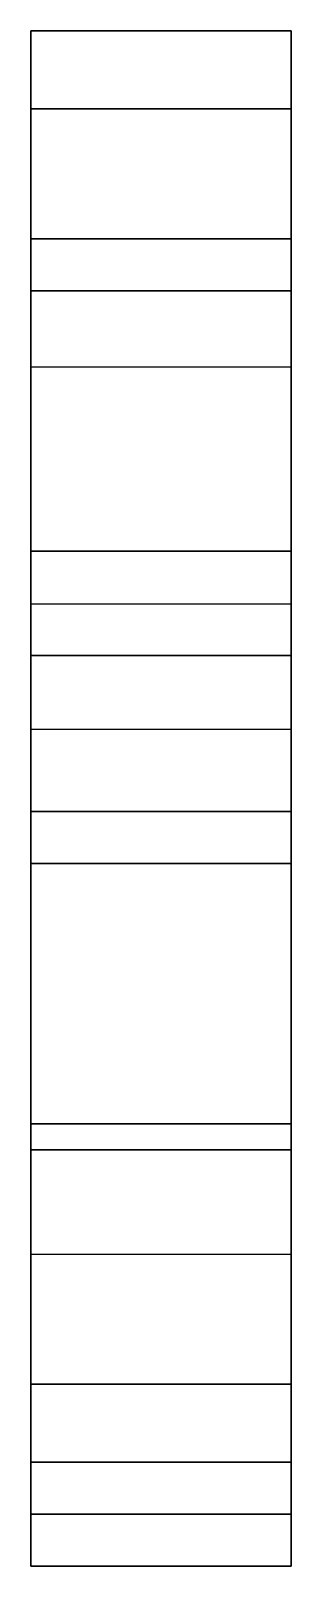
# Model space of a CAD drawing. Extents: x -0.05 to 0.05, y -3.83 to -3.24.
import ezdxf

# ---------------------------------------------------------------- set-up
doc = ezdxf.new("R2010")
doc.units = 0
doc.layers.get('0').update_dxf_attribs({"linetype": 'CONTINUOUS'})

msp = doc.modelspace()

# ---------------------------------------------------------------- linework, layer by layer
for points in [[(-0.05, -3.24, -0.78), (-0.05, -3.27, -0.76), (-0.05, -3.27, -0.68), (-0.05, -3.24, -0.6)], [(0.05, -3.24, -0.6), (0.05, -3.24, -0.78), (-0.05, -3.24, -0.78), (-0.05, -3.24, -0.6)], [(0.05, -3.24, -0.78), (0.05, -3.32, -0.9), (-0.05, -3.32, -0.9), (-0.05, -3.24, -0.78)], [(-0.05, -3.32, -0.9), (-0.05, -3.34, -0.87), (-0.05, -3.27, -0.76), (-0.05, -3.24, -0.78)], [(-0.05, -3.24, -0.6), (-0.05, -3.27, -0.68), (-0.05, -3.36922, -0.5898)], [(0.05, -3.27, -0.68), (0.05, -3.27, -0.76), (0.05, -3.24, -0.78), (0.05, -3.24, -0.6)], [(0.05, -3.27, -0.76), (0.05, -3.34, -0.87), (0.05, -3.32, -0.9), (0.05, -3.24, -0.78)], [(0.05, -3.36922, -0.5898), (0.05, -3.27, -0.68), (0.05, -3.24, -0.6), (0.05, -3.36922, -0.5898)], [(-0.05, -3.27, -0.68), (-0.05, -3.27, -0.76), (0.05, -3.27, -0.76), (0.05, -3.27, -0.68)], [(-0.05, -3.27, -0.76), (-0.05, -3.34, -0.87), (0.05, -3.34, -0.87), (0.05, -3.27, -0.76)], [(-0.05, -3.36922, -0.5898), (-0.05, -3.27, -0.68), (0.05, -3.27, -0.68), (0.05, -3.36922, -0.5898)], [(-0.05, -3.56, -0.9), (-0.05, -3.56, -0.87), (-0.05, -3.34, -0.87), (-0.05, -3.32, -0.9)], [(0.05, -3.32, -0.9), (0.05, -3.56, -0.9), (-0.05, -3.56, -0.9), (-0.05, -3.32, -0.9)], [(0.05, -3.34, -0.87), (0.05, -3.56, -0.87), (0.05, -3.56, -0.9), (0.05, -3.32, -0.9)], [(-0.05, -3.34, -0.87), (-0.05, -3.56, -0.87), (0.05, -3.56, -0.87), (0.05, -3.34, -0.87)], [(-0.05, -3.44, -0.77), (-0.05, -3.44, -0.65), (0.05, -3.44, -0.65), (0.05, -3.44, -0.77)], [(-0.05, -3.48, -0.65), (-0.05, -3.44, -0.65), (-0.05, -3.44, -0.77), (-0.05, -3.48, -0.75)], [(-0.05, -3.48, -0.75), (-0.05, -3.44, -0.77), (-0.05, -3.54, -0.85), (-0.05, -3.54, -0.81)], [(-0.05, -3.54, -0.85), (-0.05, -3.44, -0.77), (0.05, -3.44, -0.77), (0.05, -3.54, -0.85)], [(-0.05, -3.44, -0.65), (-0.05, -3.46022, -0.58261), (0.05, -3.46022, -0.58261), (0.05, -3.44, -0.65)], [(-0.05, -3.50848, -0.5788), (-0.05, -3.46022, -0.58261), (-0.05, -3.44, -0.65), (-0.05, -3.48, -0.65)], [(0.05, -3.44, -0.77), (0.05, -3.44, -0.65), (0.05, -3.48, -0.65), (0.05, -3.48, -0.75)], [(0.05, -3.54, -0.85), (0.05, -3.44, -0.77), (0.05, -3.48, -0.75), (0.05, -3.54, -0.81)], [(0.05, -3.44, -0.65), (0.05, -3.46022, -0.58261), (0.05, -3.50848, -0.5788), (0.05, -3.48, -0.65)], [(0.05, -3.48, -0.75), (0.05, -3.48, -0.65), (-0.05, -3.48, -0.65), (-0.05, -3.48, -0.75)], [(0.05, -3.54, -0.81), (0.05, -3.48, -0.75), (-0.05, -3.48, -0.75), (-0.05, -3.54, -0.81)], [(0.05, -3.48, -0.65), (0.05, -3.50848, -0.5788), (-0.05, -3.50848, -0.5788), (-0.05, -3.48, -0.65)], [(-0.05, -3.54, -0.81), (-0.05, -3.54, -0.85), (0.05, -3.54, -0.85), (0.05, -3.54, -0.81)], [(-0.05, -3.67, -0.88), (-0.05, -3.66, -0.85), (-0.05, -3.56, -0.87), (-0.05, -3.56, -0.9)], [(-0.05, -3.56, -0.87), (-0.05, -3.66, -0.85), (0.05, -3.66, -0.85), (0.05, -3.56, -0.87)], [(0.05, -3.56, -0.9), (0.05, -3.67, -0.88), (-0.05, -3.67, -0.88), (-0.05, -3.56, -0.9)], [(0.05, -3.56, -0.87), (0.05, -3.66, -0.85), (0.05, -3.67, -0.88), (0.05, -3.56, -0.9)], [(-0.05, -3.66, -0.85), (-0.05, -3.76, -0.8), (0.05, -3.76, -0.8), (0.05, -3.66, -0.85)], [(-0.05, -3.79, -0.81), (-0.05, -3.76, -0.8), (-0.05, -3.66, -0.85), (-0.05, -3.67, -0.88)], [(0.05, -3.66, -0.85), (0.05, -3.76, -0.8), (0.05, -3.79, -0.81), (0.05, -3.67, -0.88)], [(0.05, -3.67, -0.88), (0.05, -3.79, -0.81), (-0.05, -3.79, -0.81), (-0.05, -3.67, -0.88)], [(-0.05, -3.81, -0.555), (-0.05, -3.71003, -0.56289), (-0.05, -3.76, -0.62), (-0.05, -3.81, -0.62)], [(-0.05, -3.76, -0.62), (-0.05, -3.71003, -0.56289), (0.05, -3.71003, -0.56289), (0.05, -3.76, -0.62)], [(0.05, -3.76, -0.62), (0.05, -3.71003, -0.56289), (0.05, -3.81, -0.555), (0.05, -3.81, -0.62)], [(-0.05, -3.83, -0.75), (-0.05, -3.79, -0.75), (-0.05, -3.76, -0.8), (-0.05, -3.79, -0.81)], [(-0.05, -3.76, -0.8), (-0.05, -3.79, -0.75), (0.05, -3.79, -0.75), (0.05, -3.76, -0.8)], [(-0.05, -3.79, -0.7), (-0.05, -3.76, -0.62), (0.05, -3.76, -0.62), (0.05, -3.79, -0.7)], [(-0.05, -3.81, -0.62), (-0.05, -3.76, -0.62), (-0.05, -3.79, -0.7), (-0.05, -3.83, -0.7)], [(0.05, -3.76, -0.8), (0.05, -3.79, -0.75), (0.05, -3.83, -0.75), (0.05, -3.79, -0.81)], [(0.05, -3.79, -0.7), (0.05, -3.76, -0.62), (0.05, -3.81, -0.62), (0.05, -3.83, -0.7)], [(0.05, -3.79, -0.81), (0.05, -3.83, -0.75), (-0.05, -3.83, -0.75), (-0.05, -3.79, -0.81)], [(-0.05, -3.83, -0.7), (-0.05, -3.79, -0.7), (-0.05, -3.79, -0.75), (-0.05, -3.83, -0.75)], [(-0.05, -3.79, -0.75), (-0.05, -3.79, -0.7), (0.05, -3.79, -0.7), (0.05, -3.79, -0.75)], [(0.05, -3.79, -0.75), (0.05, -3.79, -0.7), (0.05, -3.83, -0.7), (0.05, -3.83, -0.75)], [(0.05, -3.83, -0.7), (0.05, -3.81, -0.62), (-0.05, -3.81, -0.62), (-0.05, -3.83, -0.7)], [(0.05, -3.81, -0.62), (0.05, -3.81, -0.555), (-0.05, -3.81, -0.555), (-0.05, -3.81, -0.62)], [(0.05, -3.83, -0.75), (0.05, -3.83, -0.7), (-0.05, -3.83, -0.7), (-0.05, -3.83, -0.75)]]:
    msp.add_3dface(points)

doc.saveas('drawing.dxf')
